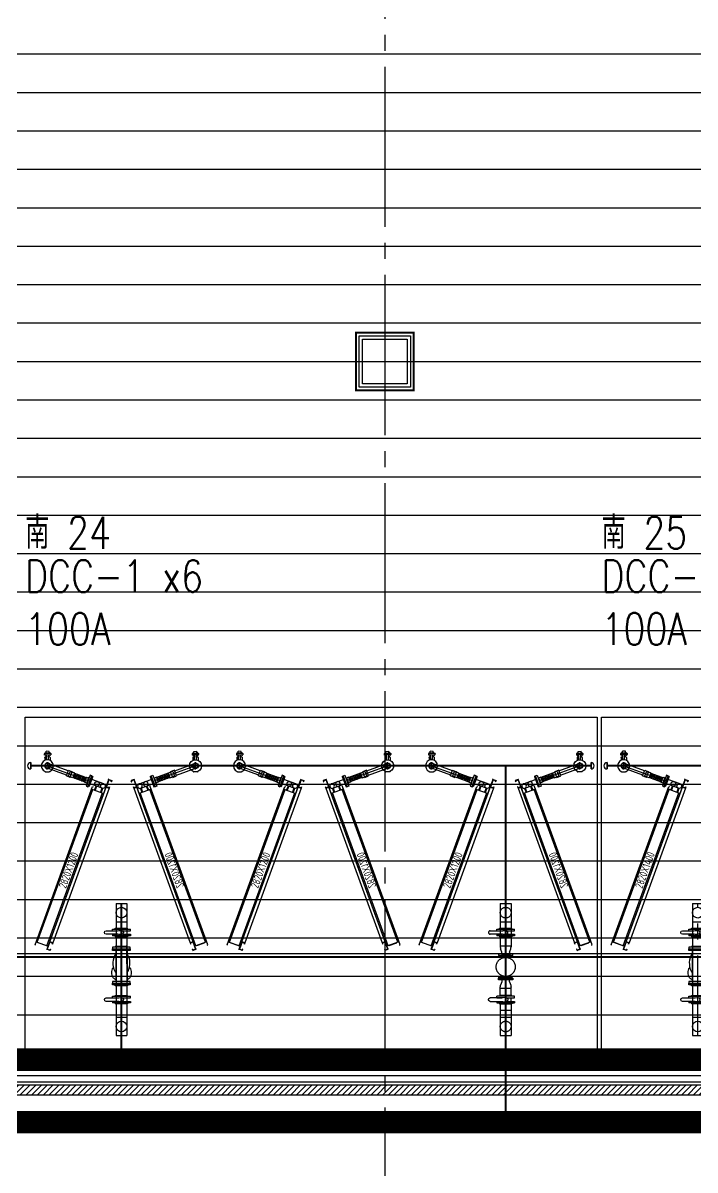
# Model space of a CAD drawing. Extents: x -18489 to 195597, y -1599 to 112111.
# Drawn here: x 21275 to 22324, y 1737 to 3528 of the extents above; entities that cross this region are included whole.
import ezdxf
from ezdxf.enums import TextEntityAlignment as Align

# ---------------------------------------------------------------- set-up
doc = ezdxf.new("R2010")
doc.units = 0
doc.header["$LTSCALE"] = 100
doc.linetypes.add('188K-SM-07-F10-MECH-CR PIPE-Y2257103$0$XFM1Q20-200k$0$CENTER', pattern=[2, 1.25, -0.25, 0.25, -0.25])
doc.linetypes.add('X-S-FAB-L10$0$COL-CEN-LIN', pattern=[3.25, 2.5, -0.25, 0.25, -0.25])
for name, color, linetype in [('188K-SM-03-F10-ARCH-PA-Y2257103$0$K-AREA', 53, 'Continuous'), ('188K-SM-03-F10-ARCH-PA-Y2257103$0$K-AREA-細區', 53, 'Continuous'), ('188K-SM-03-F10-ARCH-PA-Y2257103$0$K-P1S-4.2-單抗', 53, 'Continuous'), ('188K-SM-03-F10-ARCH-PA-Y2257103$0$K-岩棉 2hr 7.5-非抗', 53, 'Continuous'), ('188K-SM-07-F10-MECH-CR PIPE-Y2257103$0$00_AC_CHS_12℃', 4, 'Continuous'), ('188K-SM-07-F10-MECH-CR PIPE-Y2257103$0$00_AC_CHS_20℃', 3, 'Continuous'), ('188K-SM-07-F10-MECH-CR PIPE-Y2257103$0$00_DCC', 7, 'Continuous'), ('188K-SM-07-F10-MECH-CR PIPE-Y2257103$0$00_閥站分組', 1, 'Continuous'), ('188K-SM-07-F10-MECH-CR PIPE-Y2257103$0$XFM1Q20-200k$0$U-PCW-V', 2, 'Continuous'), ('X-S-FAB-L10$0$0-DIM-TXT', 8, 'Continuous'), ('X-S-FAB-L10$0$BLOCK', 8, 'Continuous'), ('X-S-FAB-L10$0$CCL', 8, 'X-S-FAB-L10$0$COL-CEN-LIN'), ('X-S-FAB-L10$0$COL-S', 8, 'Continuous'), ('X-S-FAB-L10$0$PEN4', 8, 'Continuous'), ('X-S-FAB-L10$0$WALL_188K_IN', 8, 'Continuous')]:
    doc.layers.add(name, color=color, linetype=linetype)
doc.styles.add('188K-SM-07-F10-MECH-CR PIPE-Y2257103$0$XFM1Q20-200k$0$12P7-XCM2P10$0$AA-TXT', font='simplex.shx', dxfattribs={"bigfont": 'china.shx'})
doc.styles.add('188K-SM-07-F10-MECH-CR PIPE-Y2257103$0$XFM1Q20-200k$0$aa-txt', font='isocp.shx', dxfattribs={"bigfont": 'chineset.shx'})
doc.styles.add('X-S-FAB-L10$0$CHINA', font='simplex.shx', dxfattribs={"width": 0.75, "bigfont": 'chineset.shx'})
doc.styles.add('X-S-FAB-L10$0$Standard', font='', dxfattribs={"width": 0.8})
doc.styles.add('X-S-FAB-L10$0$TG_NOTE_TEXT', font='simplex.shx', dxfattribs={"width": 0.75, "bigfont": 'chineset.shx'})
doc.styles.get('X-S-FAB-L10$0$Standard').set_extended_font_data('Microsoft JhengHei')

# ---------------------------------------------------------------- blocks, each defined once
blk = doc.blocks.new('X-S-FAB-L10$0$FAB2-L05')
at = {"layer": 'X-S-FAB-L10$0$CCL'}
for p, q in [((-4320, 11005), (-4320, 0)), ((-26880, 3720), (1210, 3720))]:
    blk.add_line(p, q, dxfattribs=at)
at = {"layer": 'X-S-FAB-L10$0$COL-S'}
blk.add_lwpolyline([(-4355, 3755), (-4285, 3755), (-4285, 3685), (-4355, 3685)], close=True, dxfattribs=at)
blk = doc.blocks.new('X-S-FAB-L10')
at = {"layer": 'X-S-FAB-L10$0$PEN4'}
h = blk.add_hatch(dxfattribs=at)
h.set_pattern_fill('LINE', color=256, scale=480)
h.set_pattern_definition([(0, (0, 0), (0, 60), [])])
h.paths.add_polyline_path([(16745, -35), (15995, -35), (15995, 35), (15925, 35), (15925, -35), (15155, -35), (15155, 35), (15085, 35), (15085, -35), (15155, -35), (15155, -250), (13920, -250), (19914.055, 6000), (21180, 7320), (21180, 5520), (23465, 5520), (23485, 3587.5), (24315, 3587.5), (24315, 1870), (17075, 1870), (17075, 2060), (16745, 2060), (16745, -21.034)])
at = {"layer": 'X-S-FAB-L10$0$WALL_188K_IN'}
h = blk.add_hatch(dxfattribs=at)
h.set_pattern_fill('LINE', color=256, scale=2, angle=45)
h.set_pattern_definition([(45, (24216.6165, 1855), (-4.490128, 4.490128), [])])
h.paths.add_polyline_path([(17075, 1855), (24315, 1855), (24315, 1870), (17075, 1870)])
at = {"layer": 'DefPoints'}
blk.add_lwpolyline([(16745, -35), (15995, -35), (15995, 35), (15925, 35), (15925, -35), (15155, -35), (15155, 35), (15085, 35), (15085, -35), (15155, -35), (15155, -250), (13920, -250), (19914.055, 6000), (21180, 7320), (21180, 5520), (23465, 5520), (23485, 3587.5), (24315, 3587.5), (24315, 1870), (17075, 1870), (17075, 2060), (16745, 2060), (16745, -21.034)], close=True, dxfattribs=at)
at = {"layer": 'X-S-FAB-L10$0$COL-S'}
for p, q in [((21805, 3035), (21875, 3035)), ((21805, 2965), (21805, 3035)), ((21875, 3035), (21875, 2965)), ((21875, 2965), (21805, 2965))]:
    blk.add_line(p, q, dxfattribs=at)
at = {"layer": 'X-S-FAB-L10$0$WALL_188K_IN'}
blk.add_lwpolyline([(17075, 1855), (24315, 1855), (24315, 1870), (17075, 1870)], close=True, dxfattribs=at)
at = {"layer": 'X-S-FAB-L10$0$BLOCK'}
blk.add_blockref('X-S-FAB-L10$0$FAB2-L05', (26160, -720), dxfattribs=at)
at = {"style": 'X-S-FAB-L10$0$TG_NOTE_TEXT', "width": 0.5, "flags": 1}
for p in [(7463.301, 9020), (18268.251, 8649), (11197.77, 4800.167), (16485.801, 4800.167), (25420.27, 2635), (13360, 320.001, 0), (7463.301, -33.333)]:
    blk.add_attdef('WH', text='', height=20, dxfattribs=at).set_placement(p, align=Align.BOTTOM_LEFT)
at = {"width": 0.5}
for style, p in [('X-S-FAB-L10$0$TG_NOTE_TEXT', (7585, 9020)), ('X-S-FAB-L10$0$TG_NOTE_TEXT', (18389.95, 8649)), ('X-S-FAB-L10$0$TG_NOTE_TEXT', (11117.5, 4813.5)), ('X-S-FAB-L10$0$TG_NOTE_TEXT', (16607.5, 4813.5)), ('X-S-FAB-L10$0$TG_NOTE_TEXT', (25350, 2635)), ('X-S-FAB-L10$0$Standard', (13129.375, 325.001, 0)), ('X-S-FAB-L10$0$TG_NOTE_TEXT', (7585, -20))]:
    blk.add_attdef('DESC', text='', height=10, dxfattribs=dict(at, style=style)).set_placement(p, align=Align.BOTTOM_LEFT)
for tag, style, p in [('TYPE', 'X-S-FAB-L10$0$TG_NOTE_TEXT', (7619.286, 9020)), ('NO', 'X-S-FAB-L10$0$TG_NOTE_TEXT', (7650.095, 9020)), ('TYPE', 'X-S-FAB-L10$0$TG_NOTE_TEXT', (18424.236, 8649)), ('NO', 'X-S-FAB-L10$0$TG_NOTE_TEXT', (18455.045, 8649)), ('NO', 'X-S-FAB-L10$0$TG_NOTE_TEXT', (11088.595, 4813.5)), ('TYPE', 'X-S-FAB-L10$0$TG_NOTE_TEXT', (11151.786, 4813.5)), ('TYPE', 'X-S-FAB-L10$0$TG_NOTE_TEXT', (16641.786, 4813.5)), ('NO', 'X-S-FAB-L10$0$TG_NOTE_TEXT', (16672.595, 4813.5)), ('NO', 'X-S-FAB-L10$0$TG_NOTE_TEXT', (25313, 2635)), ('TYPE', 'X-S-FAB-L10$0$TG_NOTE_TEXT', (25350, 2635)), ('NO', 'X-S-FAB-L10$0$Standard', (13100, 320.001, 0)), ('TYPE', 'X-S-FAB-L10$0$Standard', (13129.375, 320.001, 0)), ('TYPE', 'X-S-FAB-L10$0$TG_NOTE_TEXT', (7619.286, -20)), ('NO', 'X-S-FAB-L10$0$TG_NOTE_TEXT', (7650.095, -20))]:
    blk.add_attdef(tag, text='', height=10, dxfattribs=dict(at, style=style)).set_placement(p, align=Align.BOTTOM_RIGHT)
at = {"style": 'X-S-FAB-L10$0$TG_NOTE_TEXT', "width": 0.5, "flags": 1}
for rotation, p in [(180, (43, 7480)), (180, (943, 7480)), (90, (24310, 3717.77)), (270, (17080, 1711.699))]:
    blk.add_attdef('WH', text='', height=20, rotation=rotation, dxfattribs=at).set_placement(p, align=Align.BOTTOM_LEFT)
at = {"width": 0.5}
for rotation, style, p in [(180, 'X-S-FAB-L10$0$Standard', (317.625, 7480)), (180, 'X-S-FAB-L10$0$Standard', (1217.625, 7480)), (90, 'X-S-FAB-L10$0$TG_NOTE_TEXT', (24310, 3647.5)), (270, 'X-S-FAB-L10$0$TG_NOTE_TEXT', (17080, 1605))]:
    blk.add_attdef('DESC', text='', height=10, rotation=rotation, dxfattribs=dict(at, style=style)).set_placement(p, align=Align.BOTTOM_LEFT)
for tag, rotation, style, p in [('TYPE', 180, 'X-S-FAB-L10$0$Standard', (317.625, 7480)), ('NO', 180, 'X-S-FAB-L10$0$Standard', (347, 7480)), ('TYPE', 180, 'X-S-FAB-L10$0$Standard', (1217.625, 7480)), ('NO', 180, 'X-S-FAB-L10$0$Standard', (1247, 7480)), ('TYPE', 90, 'X-S-FAB-L10$0$TG_NOTE_TEXT', (24310, 3647.5)), ('NO', 90, 'X-S-FAB-L10$0$TG_NOTE_TEXT', (24310, 3610.5)), ('TYPE', 270, 'X-S-FAB-L10$0$TG_NOTE_TEXT', (17080, 1605)), ('NO', 270, 'X-S-FAB-L10$0$TG_NOTE_TEXT', (17080, 1573))]:
    blk.add_attdef(tag, text='', height=10, rotation=rotation, dxfattribs=dict(at, style=style)).set_placement(p, align=Align.BOTTOM_RIGHT)
at = {"layer": 'X-S-FAB-L10$0$0-DIM-TXT', "style": 'X-S-FAB-L10$0$CHINA', "width": 0.75}
for p in [(667.414, 7855.1, -2689.4), (22627.353, 6728.814), (25644.722, 6728.814), (24778.787, 5569.051), (1118.252, 4980), (417.801, 4594.623), (23874.84, 4355), (22927.43, 4330.122), (23749.869, 3901.367), (417.801, 3765.236), (1118.252, 3730), (417.801, 3115.79), (536.882, 2227.832), (16908.994, 1782.652), (888.445, 880.466), (16977.43, 750), (18878.841, 750), (25641.221, 553.233), (21364.03, 526.894)]:
    blk.add_attdef('HIG', text='', height=80, dxfattribs=at).set_placement(p, align=Align.MIDDLE_LEFT)
blk = doc.blocks.new('188K-SM-07-F10-MECH-CR PIPE-Y2257103$0$XFM1P20-200k$0$005')
at = {"layer": '188K-SM-07-F10-MECH-CR PIPE-Y2257103$0$00_DCC'}
h = blk.add_hatch(dxfattribs=at)
h.set_pattern_fill('AR-HBONE', color=60, scale=0.430893, angle=360, style=0)
h.set_pattern_definition([(135, (-2258.2576, -4619.8331), (-8e-16, 2.4374981), [5.1707143, -1.7235714]), (45, (-2259.4764, -4618.6144), (-8e-16, 2.4374981), [5.1707143, -1.7235714])])
h.paths.add_polyline_path([(21.88125, -3.01625), (21.88125, 3.01625), (5.88125, 3.01625), (5.88125, -3.01625)])
edge = h.paths.add_edge_path(flags=17)
edge.add_line((21.88125, 3.01625), (21.88125, -3.01625))
at = {"layer": '188K-SM-07-F10-MECH-CR PIPE-Y2257103$0$00_DCC', "color": 60}
for p, q in [((5.88125, 3.31625), (3, 3.31625)), ((5.88125, 3.31625), (5.88125, -3.31625)), ((21.88125, 3.01625), (5.88125, 3.01625)), ((5.88125, 3.01625), (5.88125, -3.01625)), ((21.88125, 3.31625), (24.7625, 3.31625)), ((21.88125, 3.31625), (21.88125, -3.31625)), ((21.88125, 3.01625), (21.88125, -3.01625)), ((21.88125, -3.01625), (21.88125, 3.01625)), ((28.2625, 3.31625), (24.7625, 3.31625)), ((28.2625, 3.31625), (28.2625, -3.31625)), ((5.88125, -3.31625), (3, -3.31625)), ((21.88125, -3.01625), (5.88125, -3.01625)), ((21.88125, -3.31625), (28.2625, -3.31625)), ((28.2625, -3.31625), (25.38125, -3.31625))]:
    blk.add_line(p, q, dxfattribs=at)
for points in [[(0, -7.6), (0, 7.6), (2.38125, 7.6), (2.38125, -7.6), (0, -7.6)], [(2.38125, 3.8975), (3, 3.8975), (3, -3.8975), (2.38125, -3.8975)]]:
    blk.add_lwpolyline(points, dxfattribs=at)
blk = doc.blocks.new('188K-SM-07-F10-MECH-CR PIPE-Y2257103$0$DCC_配管')
at = {"layer": '188K-SM-07-F10-MECH-CR PIPE-Y2257103$0$00_DCC', "color": 60}
for p, q in [((-77.8, 15.6, 0), (-75.1, 19, 0)), ((-71.2, 26.7, 0), (-62.1, 19.5, 0)), ((-63, 27.7, 0), (-70.3, 18.5, 0)), ((-36.4, 8.8), (-67.7, 19.6, 0)), ((-66.7, 23.1, 0), (-3.2, 1.1)), ((-34, 15.7), (-65.5, 26.6, 0)), ((-64.6, 32.3, 0), (-64.6, 32.3, 0)), ((-63.2, 32.5, 0), (-58.3, 28.6, 0)), ((-58.2, 27.2, 0), (-58.2, 27.2, 0)), ((-80.7, 9.1, 0), (-82.5, 6.8, 0)), ((-78.8, 3.9, 0), (-82.5, 6.8, 0)), ((-82.4, 11.2, 0), (-81.4, 12.6, 0)), ((-74.5, 5, 0), (-82.4, 11.2, 0)), ((-82.4, 10.5, 0), (-82.1, 10.8, 0)), ((-81.7, 9.8, 0), (-82.3, 10.3, 0)), ((-82.2, 8.1, 0), (-81.9, 8.5, 0)), ((-81.8, 7.8, 0), (-82.2, 8.1, 0)), ((-82.1, 10.3, 0), (-81.9, 10.7, 0)), ((-81.5, 8.2, 0), (-81.9, 8.5, 0)), ((-81.7, 10, 0), (-81.4, 10.3, 0)), ((-81.5, 9.8, 0), (-81.2, 10.1, 0)), ((-81.4, 12.6, 0), (-73.5, 6.3, 0)), ((-80.7, 12.7, 0), (-80.9, 12.4, 0)), ((-80.4, 12.5, 0), (-80.7, 12.2, 0)), ((-77, 6.2, 0), (-80.7, 9.1, 0)), ((-79.8, 12.1, 0), (-80.5, 12.7, 0)), ((-80, 12.1, 0), (-80.2, 11.8, 0)), ((-79.8, 12, 0), (-80, 11.7, 0)), ((-79.4, 8.8, 0), (-79.7, 8.3, 0)), ((-77, 13.5, 0), (-79.1, 10.8, 0)), ((-77, 6.2, 0), (-78.8, 3.9, 0)), ((-78.1, 4.8, 0), (-77.6, 4.5, 0)), ((-73.6, 16.7, 0), (-78, 11.1, 0)), ((-77.6, 7.4, 0), (-78, 7, 0)), ((-77.8, 5.2, 0), (-77.3, 4.9, 0)), ((-77.7, 14.1, 0), (-77.2, 13.8, 0)), ((-77.6, 4.5, 0), (-77.3, 4.9, 0)), ((-76.1, 5.6, 0), (-75.9, 5.9, 0)), ((-76.1, 5.4, 0), (-75.4, 4.9, 0)), ((-75.9, 5.4, 0), (-75.7, 5.7, 0)), ((-73.6, 10.8, 0), (-75.7, 8.2, 0)), ((-71.3, 14.9, 0), (-75.6, 9.3, 0)), ((-75.5, 5.1, 0), (-75.2, 5.4, 0)), ((-75.3, 4.9, 0), (-75, 5.2, 0)), ((-74.4, 7.8, 0), (-74.7, 7.4, 0)), ((-74.2, 7.6, 0), (-74.5, 7.3, 0)), ((-74.5, 5, 0), (-73.5, 6.3, 0)), ((-74.2, 7.8, 0), (-73.6, 7.2, 0)), ((-73.8, 7.2, 0), (-74, 6.9, 0)), ((-73.5, 7.1, 0), (-73.8, 6.7, 0)), ((-72.8, 10.3, 0), (-73.3, 10.7, 0)), ((-71.4, 10.5, 0), (-68.7, 13.9, 0)), ((1.2, 3.4), (-1.2, -3.4))]:
    blk.add_line(p, q, dxfattribs=at)
at = {"layer": '188K-SM-07-F10-MECH-CR PIPE-Y2257103$0$00_DCC', "color": 60, "elevation": 0}
for points in [[(-27.6, 14.6), (-33.6, 16.7), (-36.7, 7.8), (-30.7, 5.7)], [(-28.3, 14.8), (-27.6, 14.6), (-30.7, 5.7), (-31.4, 5.9)]]:
    blk.add_lwpolyline(points, dxfattribs=at)
at = {"layer": '188K-SM-07-F10-MECH-CR PIPE-Y2257103$0$00_DCC', "color": 60}
for centre, radius in [((-66.6, 23.1, 0), 9.44), ((-66.6, 23.1, 0), 4.44), ((-66.7, 23.1, 0), 3.65)]:
    blk.add_circle(centre, radius, dxfattribs=at)
for centre, radius, start, end in [((-65.3, 24.9, 0), 2.22, 232.789, 50.6303), ((-63.8, 31.7, 0), 1, 51.7097, 141.7097), ((-58.9, 27.9, 0), 1, 321.7097, 51.7097), ((-82.2, 10.4, 0), 0.143, 154.39, 309.0293), ((-82.2, 10.9, 0), 0.143, 334.39, 51.7097), ((-82, 10.7, 0), 0.143, 334.39, 129.0293), ((-81.7, 10.4, 0), 0.406, 188.1068, 275.3125), ((-81.8, 10.3, 0), 0.406, 8.1068, 95.3125), ((-81.6, 9.9, 0), 0.143, 154.39, 309.0293), ((-81.4, 10.2, 0), 0.143, 334.39, 129.0293), ((-81.1, 10, 0), 0.143, 51.7097, 129.0293), ((-81, 12.5, 0), 0.143, 231.7097, 309.0293), ((-80.8, 12.3, 0), 0.143, 154.39, 309.0293), ((-80.6, 12.6, 0), 0.143, 334.39, 129.0293), ((-80.3, 12.2, 0), 0.406, 188.1068, 275.3125), ((-80.4, 12.1, 0), 0.406, 8.1068, 95.3125), ((-80.1, 11.8, 0), 0.143, 154.39, 309.0293), ((-79.9, 12, 0), 0.143, 334.39, 129.0293), ((-79.9, 11.6, 0), 0.143, 154.39, 231.7097), ((-78.8, 11.8, 0), 1, 231.7097, 321.7097), ((-77.1, 14.9, 0), 1, 141.7097, 231.7097), ((-77.8, 13, 0), 1, 321.7097, 51.7097), ((-76, 5.5, 0), 0.143, 154.39, 309.0293), ((-76, 6, 0), 0.143, 334.39, 51.7097), ((-75.8, 5.8, 0), 0.143, 334.39, 129.0293), ((-75.5, 5.5, 0), 0.406, 188.1068, 275.3125), ((-74.8, 8.7, 0), 1, 141.7097, 231.7097), ((-75.6, 5.3, 0), 0.406, 8.1068, 95.3125), ((-75.3, 5, 0), 0.143, 154.39, 309.0293), ((-75.1, 5.3, 0), 0.143, 334.39, 129.0293), ((-74.9, 5.1, 0), 0.143, 51.7097, 129.0293), ((-74.8, 7.5, 0), 0.143, 231.7097, 309.0293), ((-73.9, 9.9, 0), 1, 51.7097, 141.7097), ((-74.6, 7.4, 0), 0.143, 154.39, 309.0293), ((-74.1, 7.3, 0), 0.406, 188.1068, 275.3125), ((-74.3, 7.6, 0), 0.143, 334.39, 129.0293), ((-74.2, 7.2, 0), 0.406, 8.1068, 95.3125), ((-73.9, 6.9, 0), 0.143, 154.39, 309.0293), ((-73.7, 7.1, 0), 0.143, 334.39, 129.0293), ((-73.7, 6.7, 0), 0.143, 154.39, 231.7097), ((-72.2, 11.1, 0), 1, 231.7097, 321.7097)]:
    blk.add_arc(centre, radius, start, end, dxfattribs=at)
at = {"layer": '188K-SM-07-F10-MECH-CR PIPE-Y2257103$0$00_DCC', "color": 60, "xscale": 1.210111893907765, "yscale": 1.210111893907765, "zscale": 1.210111893907765, "rotation": 160.8548292855056}
blk.add_blockref('188K-SM-07-F10-MECH-CR PIPE-Y2257103$0$XFM1P20-200k$0$005', (0, 0), dxfattribs=at)
blk = doc.blocks.new('188K-SM-07-F10-MECH-CR PIPE-Y2257103$0$DCC-1_2.82x1.2')
at = {"layer": '188K-SM-07-F10-MECH-CR PIPE-Y2257103$0$00_DCC', "color": 24}
for p, q in [((0, 25), (263, 25.1)), ((0, 24), (0, 25)), ((5, 25), (5, 5)), ((5, 25), (5, 5)), ((5, 23), (259, 23.1)), ((5, 8.6), (5, 21.4)), ((259, 25.1), (259, 5.1)), ((265.6, 20.6), (259, 20.6)), ((265.6, 19.4), (259, 19.4)), ((278, 32.1), (260.5, 32.1)), ((260.5, 30.3), (260.5, 32.1)), ((278, 30.3), (260.5, 30.3)), ((263, 25.1), (263, 24.1)), ((265.6, 10.2), (265.6, 30.3)), ((272.9, 10.2), (272.9, 30.3)), ((278, 30.3), (278, 32.1)), ((0, 6), (0, 5)), ((0, 5), (282, 5.1)), ((5, 7), (259, 7.1)), ((265.6, 10.8), (259, 10.8)), ((265.6, 9.6), (259, 9.6)), ((282, 5.1), (282, 6.1))]:
    blk.add_line(p, q, dxfattribs=at)
at = {"layer": '188K-SM-07-F10-MECH-CR PIPE-Y2257103$0$00_DCC'}
for p, q in [((0, 0), (0, 5)), ((0, 5), (12.5, 5)), ((2, 0), (0, 0)), ((12.2, 4.7), (0.3, 4.7)), ((0.3, 4.7), (0.3, 0.3)), ((0.3, 0.3), (2, 0.3)), ((2, 0.3), (2, 0)), ((10.5, 0), (10.5, 0.3)), ((10.5, 0.3), (12.2, 0.3)), ((12.5, 0), (10.5, 0)), ((12.2, 0.3), (12.2, 4.7)), ((12.5, 5), (12.5, 0)), ((12.5, 0), (12.5, 5)), ((269.5, 5.1), (269.5, 0.1)), ((269.5, 0.1), (269.5, 5.1)), ((269.5, 5.1), (282, 5.1)), ((271.5, 0.1), (269.5, 0.1)), ((281.7, 4.8), (269.8, 4.8)), ((269.8, 4.8), (269.8, 0.4)), ((269.8, 0.4), (271.5, 0.4)), ((271.5, 0.4), (271.5, 0.1)), ((280, 0.1), (280, 0.4)), ((280, 0.4), (281.7, 0.4)), ((282, 0.1), (280, 0.1)), ((281.7, 0.4), (281.7, 4.8)), ((282, 5.1), (282, 0.1))]:
    blk.add_line(p, q, dxfattribs=at)
at = {"layer": '188K-SM-07-F10-MECH-CR PIPE-Y2257103$0$00_DCC', "color": 3}
for p, q in [((12.5, 5), (269.5, 5.1)), ((269.5, 0.1), (12.5, 0))]:
    blk.add_line(p, q, dxfattribs=at)
at = {"layer": '188K-SM-07-F10-MECH-CR PIPE-Y2257103$0$00_DCC'}
blk.add_lwpolyline([(2, -0.2), (2, 0)], dxfattribs=at)
at = {"layer": '188K-SM-07-F10-MECH-CR PIPE-Y2257103$0$00_DCC', "color": 24}
for centre in [(269.3, 20), (269.3, 10.2)]:
    blk.add_circle(centre, 3.65, dxfattribs=at)
at = {"layer": '188K-SM-07-F10-MECH-CR PIPE-Y2257103$0$00_DCC', "xscale": -1, "rotation": 70.85482928510034}
blk.add_blockref('188K-SM-07-F10-MECH-CR PIPE-Y2257103$0$DCC_配管', (269.3, 32.1), dxfattribs=at)
at = {"layer": '188K-SM-07-F10-MECH-CR PIPE-Y2257103$0$00_DCC', "color": 24, "style": '188K-SM-07-F10-MECH-CR PIPE-Y2257103$0$XFM1Q20-200k$0$aa-txt', "width": 0.8}
blk.add_text('2820X1200', height=12.5, rotation=360, dxfattribs=at).set_placement((127.6, 15.8), align=Align.MIDDLE)
blk = doc.blocks.new('188K-SM-07-F10-MECH-CR PIPE-Y2257103$0$XFM1Q20-200k$0$BV-150V-T1')
at = {"color": 0, "linetype": 'ByBlock'}
for p, q in [((-5.2, 9.6), (-6.7, 9.6)), ((-6.7, -9.6), (-6.7, 9.6)), ((-2.7, 14), (-5.2, 14)), ((-5.2, -14), (-5.2, 14)), ((2.7, 14), (5.2, 14)), ((5.2, 14), (5.2, -14)), ((5.2, 9.6), (6.7, 9.6)), ((6.7, 9.6), (6.7, -9.6)), ((-5.2, -9.6), (-6.7, -9.6)), ((-2.7, -14), (-5.2, -14)), ((2.7, -8.4), (-2.7, -8.4)), ((2.7, -14), (5.2, -14)), ((5.2, -9.6), (6.7, -9.6))]:
    blk.add_line(p, q, dxfattribs=at)
blk.add_lwpolyline([(-2.7, 7.5), (-2.7, 24, -1), (2.7, 24), (2.7, 7.7, 0.028765), (2.9, 4.2), (3.3, 0.3, -1.044614), (-3.3, 0), (-2.9, 4.1, 0.028765)], format="xyb", close=True, dxfattribs=at)
for points in [[(-2.7, 14), (-2.7, 6.1)], [(2.7, 14), (2.7, 6.3)], [(-2.7, -2), (-2.7, -14)], [(2.7, -2), (2.7, -14)]]:
    blk.add_lwpolyline(points, dxfattribs=at)
blk = doc.blocks.new('188K-SM-07-F10-MECH-CR PIPE-Y2257103$0$XFM1Q20-200k$0$YS-06-B')
at = {"layer": '188K-SM-07-F10-MECH-CR PIPE-Y2257103$0$XFM1Q20-200k$0$U-PCW-V', "color": 0}
for p, q in [((55, 8.9), (6.9, 8.9)), ((55, -8.9), (6.9, -8.9))]:
    blk.add_line(p, q, dxfattribs=at)
for points in [[(1.4, -9.6), (0, -9.6), (0, 9.6), (1.4, 9.6)], [(4, -13.8), (1.4, -13.8), (1.4, 13.8), (4, 13.8), (4, -13.8)], [(4, -13.8), (6.5, -13.8), (6.5, 13.8), (4, 13.8), (4, -13.8)], [(57.5, -13.8), (55, -13.8), (55, 13.8), (57.5, 13.8), (57.5, -13.8)], [(57.5, -13.8), (60, -13.8), (60, 13.8), (57.5, 13.8), (57.5, -13.8)], [(60, -9.6), (61.5, -9.6), (61.5, 9.6), (60, 9.6)]]:
    blk.add_lwpolyline(points, dxfattribs=at)
for points in [[(18.6, 15.5, 0.133256), (14.6, 14.4, 0.106756), (10.9, 10.9, 0.036777), (9.6, 8.9, 0.036777)], [(28.8, 12.5, 0.064337), (26.3, 14.4, 0.133256), (22.3, 15.5)], [(9.6, -8.9, 0.036777), (10.9, -10.9, 0.106756), (14.6, -14.4, 0.133256), (18.6, -15.5)], [(22.3, -15.5, 0.133256), (26.3, -14.4, 0.064337), (28.8, -12.5, 0.064337)]]:
    blk.add_lwpolyline(points, format="xyb", dxfattribs=at)
for centre, radius, start, end in [((20.5, 4.3), 11.3, 80.5245, 99.4755), ((29, 0), 12.1, 121.7693, 132.5173), ((35.2, -14.3), 27.6, 57.3698, 116.9234), ((20.5, -4.3), 11.3, 260.5245, 279.4755), ((29, 0), 12.1, 227.4827, 238.2307), ((35.2, 14.3), 27.6, 243.0766, 302.6302)]:
    blk.add_arc(centre, radius, start, end, dxfattribs=at)
blk = doc.blocks.new('188K-SM-07-F10-MECH-CR PIPE-Y2257103$0$DCC-閥站(入)')
at = {"layer": '188K-SM-07-F10-MECH-CR PIPE-Y2257103$0$00_DCC', "color": 4}
for p, q in [((-8.4, 206.3, 0), (-8.4, 0, 0)), ((-8.4, 206.3), (8.4, 206.3)), ((8.4, 206.3, 0), (8.4, 0, 0)), ((-8.4, 177.7), (8.4, 177.7)), ((8.4, 112, 0), (8.4, 140.6, 0)), ((-8.4, 28.6), (8.4, 28.6)), ((-8.4, 0), (8.4, 0))]:
    blk.add_line(p, q, dxfattribs=at)
at = {"layer": '188K-SM-07-F10-MECH-CR PIPE-Y2257103$0$00_DCC', "color": 4, "linetype": '188K-SM-07-F10-MECH-CR PIPE-Y2257103$0$XFM1Q20-200k$0$CENTER'}
blk.add_line((0, 0, 0), (0, 206.3, 0), dxfattribs=at)
at = {"layer": '188K-SM-07-F10-MECH-CR PIPE-Y2257103$0$00_DCC', "color": 4}
for centre in [(0, 192), (0, 14.3)]:
    blk.add_circle(centre, 8.41, dxfattribs=at)
at = {"layer": '188K-SM-07-F10-MECH-CR PIPE-Y2257103$0$00_DCC', "color": 4, "rotation": 90}
for name, p in [('188K-SM-07-F10-MECH-CR PIPE-Y2257103$0$XFM1Q20-200k$0$BV-150V-T1', (0, 161)), ('188K-SM-07-F10-MECH-CR PIPE-Y2257103$0$XFM1Q20-200k$0$YS-06-B', (0, 77.9)), ('188K-SM-07-F10-MECH-CR PIPE-Y2257103$0$XFM1Q20-200k$0$BV-150V-T1', (0, 56.2))]:
    blk.add_blockref(name, p, dxfattribs=at)
blk = doc.blocks.new('188K-SM-07-F10-MECH-CR PIPE-Y2257103$0$XFM1Q20-200k$0$R6-4')
at = {"layer": '188K-SM-07-F10-MECH-CR PIPE-Y2257103$0$00_DCC', "color": 60}
for p, q in [((-5.7, 0), (5.7, 0)), ((-5.7, 0), (-5.7, -1)), ((-8.4, -14), (-8.4, -12.4)), ((8.4, -14), (-8.4, -14)), ((-6.2, -4.1), (-7.9, -9.3)), ((5.7, 0), (5.7, -1)), ((6.2, -4.1), (7.9, -9.3)), ((8.4, -14), (8.4, -12.4))]:
    blk.add_line(p, q, dxfattribs=at)
for centre, start, end in [((1.6, -12.4), 161.7321, 180), ((-15.7, -1), 341.7321, 0), ((15.7, -1), 180, 198.2679), ((-1.6, -12.4), 0, 18.2679)]:
    blk.add_arc(centre, 10, start, end, dxfattribs=at)
blk = doc.blocks.new('188K-SM-07-F10-MECH-CR PIPE-Y2257103$0$DCC-閥站(出)')
at = {"layer": '188K-SM-07-F10-MECH-CR PIPE-Y2257103$0$00_DCC', "color": 60, "linetype": '188K-SM-07-F10-MECH-CR PIPE-Y2257103$0$XFM1Q20-200k$0$CENTER'}
for p, q in [((-8.4, 206.3, 0), (-8.4, 140.2, 0)), ((-8.4, 206.3, 0), (8.4, 206.3, 0)), ((0, 0), (0, 206.3, 0)), ((8.4, 206.3, 0), (8.4, 140.2, 0)), ((-8.4, 177.7, 0), (8.4, 177.7, 0)), ((-10.8, 124.7, 0), (-0.3, 124.7, 0)), ((-10.8, 124.7, 0), (-10.8, 123.2, 0)), ((-10.8, 123.2, 0), (-0.3, 123.2, 0)), ((-10.7, 123.1, 0), (-10.8, 123.2, 0)), ((-0.3, 123.1, 0), (-10.7, 123.1, 0)), ((-7.8, 124.9, 0), (-0.3, 124.9, 0)), ((-7.8, 124.7, 0), (-7.8, 124.9, 0)), ((-7.3, 122.1, 0), (-7.3, 122.9, 0)), ((-6.7, 121.9, 0), (-0.3, 121.9, 0)), ((7.3, 124.9, 0), (-0.3, 124.9, 0)), ((10.2, 124.7, 0), (-0.3, 124.7, 0)), ((10.2, 123.2, 0), (-0.3, 123.2, 0)), ((-0.3, 123.1, 0), (10.1, 123.1, 0)), ((6.7, 121.9, 0), (-0.3, 121.9, 0)), ((6.7, 121.9, 0), (6.7, 122.9, 0)), ((7.3, 124.7, 0), (7.3, 124.9, 0)), ((10.1, 123.1, 0), (10.2, 123.2, 0)), ((10.2, 124.7, 0), (10.2, 123.2, 0)), ((-10.7, 91.5, 0), (-10.8, 91.4, 0)), ((-10.8, 91.4, 0), (-0.3, 91.4, 0)), ((-10.8, 89.9, 0), (-10.8, 91.4, 0)), ((-10.8, 89.9, 0), (-0.3, 89.9, 0)), ((-0.3, 91.5, 0), (-10.7, 91.5, 0)), ((-7.8, 89.9, 0), (-7.8, 89.7, 0)), ((-7.8, 89.7, 0), (-0.3, 89.7, 0)), ((-7.3, 93, 0), (-7.3, 91.7, 0)), ((6.7, 92.5, 0), (-7.3, 92.5, 0)), ((-0.3, 91.5, 0), (10.1, 91.5, 0)), ((10.2, 91.4, 0), (-0.3, 91.4, 0)), ((10.2, 89.9, 0), (-0.3, 89.9, 0)), ((7.3, 89.7, 0), (-0.3, 89.7, 0)), ((6.7, 92.5, 0), (6.7, 91.7, 0)), ((7.3, 89.9, 0), (7.3, 89.7, 0)), ((10.1, 91.5, 0), (10.2, 91.4, 0)), ((10.2, 89.9, 0), (10.2, 91.4, 0)), ((-8.4, 62.6, 0), (-8.4, 74, 0)), ((8.4, 62.6, 0), (8.4, 74, 0)), ((-8.4, 49.5, 0), (-8.4, 0, 0)), ((8.4, 39.5, 0), (-8.4, 39.5, 0)), ((8.4, 49.5, 0), (8.4, 0, 0)), ((-8.4, 28.6, 0), (8.4, 28.6, 0)), ((-8.4, 0, 0), (8.4, 0, 0))]:
    blk.add_line(p, q, dxfattribs=at)
at = {"layer": '188K-SM-07-F10-MECH-CR PIPE-Y2257103$0$00_DCC', "color": 60, "linetype": '188K-SM-07-F10-MECH-CR PIPE-Y2257103$0$XFM1Q20-200k$0$CENTER', "elevation": 0}
for points in [[(-11.4, 124.9), (11.4, 124.9), (11.4, 127.3), (-11.4, 127.3)], [(-11.4, 89.7), (11.4, 89.7), (11.4, 87.3), (-11.4, 87.3)]]:
    blk.add_lwpolyline(points, close=True, dxfattribs=at)
at = {"layer": '188K-SM-07-F10-MECH-CR PIPE-Y2257103$0$00_DCC', "color": 60, "linetype": '188K-SM-07-F10-MECH-CR PIPE-Y2257103$0$XFM1Q20-200k$0$CENTER'}
for centre, radius in [((0, 192, 0), 8.41), ((0, 107.3, 0), 14.9), ((0, 14.3, 0), 8.41)]:
    blk.add_circle(centre, radius, dxfattribs=at)
for centre, radius, start, end in [((-7.5, 122.9, 0), 0.2, 0, 90), ((-7.4, 120.6, 0), 1.5, 45, 85.3609), ((-7.5, 120.7, 0), 1.5, 345, 45), ((7.5, 120.7, 0), 1.5, 135, 195), ((7.4, 120.6, 0), 1.5, 94.6391, 135), ((6.9, 122.9, 0), 0.2, 90, 180), ((-7.5, 91.7, 0), 0.2, 270, 0), ((-8.4, 94, 0), 1.5, 317.6297, 21.3232), ((6.9, 91.7, 0), 0.2, 180, 270), ((8.4, 94, 0), 1.5, 158.6768, 222.3703)]:
    blk.add_arc(centre, radius, start, end, dxfattribs=at)
for name, p, rotation in [('188K-SM-07-F10-MECH-CR PIPE-Y2257103$0$XFM1Q20-200k$0$BV-150V-T1', (0, 161, 0), 90), ('188K-SM-07-F10-MECH-CR PIPE-Y2257103$0$XFM1Q20-200k$0$R6-4', (0, 126.3, 0), 180)]:
    blk.add_blockref(name, p, dxfattribs=dict(at, rotation=rotation))
at = {"layer": '188K-SM-07-F10-MECH-CR PIPE-Y2257103$0$00_DCC', "color": 60, "linetype": '188K-SM-07-F10-MECH-CR PIPE-Y2257103$0$XFM1Q20-200k$0$CENTER', "xscale": -1}
blk.add_blockref('188K-SM-07-F10-MECH-CR PIPE-Y2257103$0$XFM1Q20-200k$0$R6-4', (0, 88.3, 0), dxfattribs=at)
at = {"layer": '188K-SM-07-F10-MECH-CR PIPE-Y2257103$0$00_DCC', "color": 60, "linetype": '188K-SM-07-F10-MECH-CR PIPE-Y2257103$0$XFM1Q20-200k$0$CENTER', "xscale": -1, "rotation": 90}
blk.add_blockref('188K-SM-07-F10-MECH-CR PIPE-Y2257103$0$XFM1Q20-200k$0$BV-150V-T1', (0, 56.2, 0), dxfattribs=at)
blk = doc.blocks.new('188K-SM-07-F10-MECH-CR PIPE-Y2257103$0$DCC-2_2.82x1.4')
at = {"layer": '188K-SM-07-F10-MECH-CR PIPE-Y2257103$0$00_DCC', "color": 4}
for p, q in [((0, 25), (263, 25.1)), ((0, 24), (0, 25)), ((5, 25), (5, 5)), ((5, 25), (5, 5)), ((5, 23), (259, 23.1)), ((5, 8.6), (5, 21.4)), ((259, 25.1), (259, 5.1)), ((265.6, 20.6), (259, 20.6)), ((265.6, 19.4), (259, 19.4)), ((278, 32.1), (260.5, 32.1)), ((260.5, 30.3), (260.5, 32.1)), ((278, 30.3), (260.5, 30.3)), ((263, 25.1), (263, 24.1)), ((265.6, 10.2), (265.6, 30.3)), ((272.9, 10.2), (272.9, 30.3)), ((278, 30.3), (278, 32.1)), ((0, 6), (0, 5)), ((5, 7), (259, 7.1)), ((265.6, 10.8), (259, 10.8)), ((265.6, 9.6), (259, 9.6))]:
    blk.add_line(p, q, dxfattribs=at)
at = {"layer": '188K-SM-07-F10-MECH-CR PIPE-Y2257103$0$00_DCC', "color": 24}
for p, q in [((0, 5), (282, 5.1)), ((282, 5.1), (282, 6.1))]:
    blk.add_line(p, q, dxfattribs=at)
at = {"layer": '188K-SM-07-F10-MECH-CR PIPE-Y2257103$0$00_DCC'}
for p, q in [((0, 0), (0, 5)), ((0, 5), (12.5, 5)), ((2, 0), (0, 0)), ((12.2, 4.7), (0.3, 4.7)), ((0.3, 4.7), (0.3, 0.3)), ((0.3, 0.3), (2, 0.3)), ((2, 0.3), (2, 0)), ((10.5, 0), (10.5, 0.3)), ((10.5, 0.3), (12.2, 0.3)), ((12.5, 0), (10.5, 0)), ((12.2, 0.3), (12.2, 4.7)), ((12.5, 5), (12.5, 0)), ((12.5, 0), (12.5, 5)), ((269.5, 5.1), (269.5, 0.1)), ((269.5, 0.1), (269.5, 5.1)), ((269.5, 5.1), (282, 5.1)), ((271.5, 0.1), (269.5, 0.1)), ((281.7, 4.8), (269.8, 4.8)), ((269.8, 4.8), (269.8, 0.4)), ((269.8, 0.4), (271.5, 0.4)), ((271.5, 0.4), (271.5, 0.1)), ((280, 0.1), (280, 0.4)), ((280, 0.4), (281.7, 0.4)), ((282, 0.1), (280, 0.1)), ((281.7, 0.4), (281.7, 4.8)), ((282, 5.1), (282, 0.1))]:
    blk.add_line(p, q, dxfattribs=at)
at = {"layer": '188K-SM-07-F10-MECH-CR PIPE-Y2257103$0$00_DCC', "color": 3}
for p, q in [((12.5, 5), (269.5, 5.1)), ((269.5, 0.1), (12.5, 0))]:
    blk.add_line(p, q, dxfattribs=at)
at = {"layer": '188K-SM-07-F10-MECH-CR PIPE-Y2257103$0$00_DCC'}
blk.add_lwpolyline([(2, -0.2), (2, 0)], dxfattribs=at)
at = {"layer": '188K-SM-07-F10-MECH-CR PIPE-Y2257103$0$00_DCC', "color": 4}
for centre in [(269.3, 20), (269.3, 10.2)]:
    blk.add_circle(centre, 3.65, dxfattribs=at)
at = {"layer": '188K-SM-07-F10-MECH-CR PIPE-Y2257103$0$00_DCC', "xscale": -1, "rotation": 70.85482928510031}
blk.add_blockref('188K-SM-07-F10-MECH-CR PIPE-Y2257103$0$DCC_配管', (269.3, 32.1), dxfattribs=at)
at = {"layer": '188K-SM-07-F10-MECH-CR PIPE-Y2257103$0$00_DCC', "color": 4, "style": '188K-SM-07-F10-MECH-CR PIPE-Y2257103$0$XFM1Q20-200k$0$aa-txt', "width": 0.8}
blk.add_text('2820X1400', height=12.5, rotation=360, dxfattribs=at).set_placement((127.6, 15.8), align=Align.MIDDLE)
blk = doc.blocks.new('188K-SM-07-F10-MECH-CR PIPE-Y2257103')
at = {"layer": '188K-SM-07-F10-MECH-CR PIPE-Y2257103$0$00_AC_CHS_12℃', "ltscale": 1000, "const_width": 3, "elevation": 0}
blk.add_lwpolyline([(21428.934, 2153.625), (21428.934, 1906.376)], dxfattribs=at)
at = {"layer": '188K-SM-07-F10-MECH-CR PIPE-Y2257103$0$00_AC_CHS_12℃', "ltscale": 1000, "const_width": 35}
blk.add_lwpolyline([(1863.885, 112.877), (12844.042, 112.877), (12844.042, -152.494), (15041.321, -152.494), (15041.321, 85.834), (16672.641, 85.834), (16672.641, 1909.873), (24026.171, 1909.873)], dxfattribs=at)
at = {"layer": '188K-SM-07-F10-MECH-CR PIPE-Y2257103$0$00_AC_CHS_20℃', "ltscale": 1000}
for p, q in [((21287.338, 2373.696, 0), (21287.338, 2363.696, 0)), ((21287.338, 2363.696, 0), (21287.338, 2373.696, 0)), ((22161.886, 2373.696, 0), (22161.886, 2363.696, 0)), ((22161.886, 2363.696, 0), (22161.886, 2373.696, 0)), ((22187.002, 2373.696, 0), (22187.002, 2363.696, 0)), ((22187.002, 2363.696, 0), (22187.002, 2373.696, 0))]:
    blk.add_line(p, q, dxfattribs=at)
at = {"layer": '188K-SM-07-F10-MECH-CR PIPE-Y2257103$0$00_AC_CHS_20℃', "ltscale": 1000, "const_width": 3, "elevation": 0}
for points in [[(21287.338, 2368.696), (22161.886, 2368.696)], [(22028.71, 1804.906), (22028.71, 2368.696)], [(22187.002, 2368.696), (23061.55, 2368.696)]]:
    blk.add_lwpolyline(points, dxfattribs=at)
at = {"layer": '188K-SM-07-F10-MECH-CR PIPE-Y2257103$0$00_AC_CHS_20℃', "ltscale": 1000, "const_width": 35}
blk.add_lwpolyline([(1863.885, 63.55), (12780.714, 65.58), (12782.797, -201.709), (15093.572, -202.093), (15101.312, 29.205), (16720.194, 27.785), (16720.194, 1812.454), (24026.171, 1812.454)], dxfattribs=at)
at = {"layer": '188K-SM-07-F10-MECH-CR PIPE-Y2257103$0$00_AC_CHS_20℃', "ltscale": 1000}
for centre, start, end in [((21287.338, 2368.696, 0), 90, 270), ((21287.338, 2368.696, 0), 90, 270), ((22161.886, 2368.696, 0), 270, 90), ((22161.886, 2368.696, 0), 270, 90), ((22187.002, 2368.696, 0), 90, 270), ((22187.002, 2368.696, 0), 90, 270)]:
    blk.add_arc(centre, 5, start, end, dxfattribs=at)
at = {"layer": '188K-SM-07-F10-MECH-CR PIPE-Y2257103$0$00_閥站分組', "ltscale": 1000, "elevation": 0}
for points in [[(21278.538, 2444.611), (22171.494, 2444.611), (22171.494, 1919.843), (21278.538, 1919.843)], [(22178.202, 2444.611), (23071.158, 2444.611), (23071.158, 1919.843), (22178.202, 1919.843)]]:
    blk.add_lwpolyline(points, close=True, dxfattribs=at)
at = {"layer": '188K-SM-07-F10-MECH-CR PIPE-Y2257103$0$00_DCC', "xscale": -1, "rotation": 290.021059431338}
for p in [(21240.49, 2080.497), (21540.378, 2080.497), (21840.266, 2080.497), (22140.154, 2080.497)]:
    blk.add_blockref('188K-SM-07-F10-MECH-CR PIPE-Y2257103$0$DCC-1_2.82x1.2', p, dxfattribs=at)
at = {"layer": '188K-SM-07-F10-MECH-CR PIPE-Y2257103$0$00_DCC', "rotation": 69.978940568662}
for name, p in [('188K-SM-07-F10-MECH-CR PIPE-Y2257103$0$DCC-1_2.82x1.2', (21317.49, 2080.497)), ('188K-SM-07-F10-MECH-CR PIPE-Y2257103$0$DCC-1_2.82x1.2', (21617.378, 2080.497)), ('188K-SM-07-F10-MECH-CR PIPE-Y2257103$0$DCC-1_2.82x1.2', (21917.266, 2080.497)), ('188K-SM-07-F10-MECH-CR PIPE-Y2257103$0$DCC-2_2.82x1.4', (22217.079, 2080.524))]:
    blk.add_blockref(name, p, dxfattribs=at)
at = {"layer": '188K-SM-07-F10-MECH-CR PIPE-Y2257103$0$00_DCC'}
for p in [(21428.934, 1947.369, 0), (22328.598, 1947.369, 0)]:
    blk.add_blockref('188K-SM-07-F10-MECH-CR PIPE-Y2257103$0$DCC-閥站(入)', p, dxfattribs=at)
at = {"layer": '188K-SM-07-F10-MECH-CR PIPE-Y2257103$0$00_DCC', "color": 4}
blk.add_blockref('188K-SM-07-F10-MECH-CR PIPE-Y2257103$0$DCC-閥站(出)', (22028.71, 1947.369, 0), dxfattribs=at)
at = {"layer": '188K-SM-07-F10-MECH-CR PIPE-Y2257103$0$00_閥站分組', "style": '188K-SM-07-F10-MECH-CR PIPE-Y2257103$0$XFM1Q20-200k$0$12P7-XCM2P10$0$AA-TXT', "width": 0.8}
for s, p in [('南 24', (21278.496, 2732.466)), ('南 25', (22178.16, 2732.466)), ('DCC-1 x6', (21278.496, 2664.965)), ('DCC-2 x6', (22178.16, 2664.965)), ('100A', (21278.496, 2582.322)), ('100A', (22178.16, 2582.322))]:
    blk.add_text(s, height=50, dxfattribs=at).set_placement(p, align=Align.MIDDLE_LEFT)
blk = doc.blocks.new('188K-SM-03-F10-ARCH-PA-Y2257103')
at = {"layer": '188K-SM-03-F10-ARCH-PA-Y2257103$0$K-AREA', "const_width": 3, "elevation": 0}
blk.add_lwpolyline([(19320, 7320), (21650, 7320), (21650, 5950), (24305, 5950), (24305, 5575), (23575, 5575), (23575, 5050), (23490, 5050), (23490, 4550), (23470, 4550), (23470, 3572.5), (24305, 3572.5), (24305, 2070), (16745, 2070)], dxfattribs=at)
at = {"layer": '188K-SM-03-F10-ARCH-PA-Y2257103$0$K-AREA', "color": 1, "const_width": 3}
blk.add_lwpolyline([(21795, 3045), (21885, 3045), (21885, 2955), (21795, 2955)], close=True, dxfattribs=at)
at = {"layer": '188K-SM-03-F10-ARCH-PA-Y2257103$0$K-AREA-細區', "const_width": 1}
blk.add_lwpolyline([(21795, 3045), (21885, 3045), (21885, 2955), (21795, 2955)], close=True, dxfattribs=at)
at = {"layer": '188K-SM-03-F10-ARCH-PA-Y2257103$0$K-P1S-4.2-單抗'}
for p, q in [((24300, 2075), (17090, 2075, 0)), ((24300, 2070, 0), (17090, 2070, 0))]:
    blk.add_line(p, q, dxfattribs=at)
for points in [[(21795, 3045), (21885, 3045), (21885, 2955), (21795, 2955)], [(21800, 3040), (21880, 3040), (21880, 2960), (21800, 2960)]]:
    blk.add_lwpolyline(points, close=True, dxfattribs=at)
at = {"layer": '188K-SM-03-F10-ARCH-PA-Y2257103$0$K-岩棉 2hr 7.5-非抗'}
for p, q in [((17075, 1885, 0), (24315, 1885, 0)), ((17075, 1875, 0), (24315, 1875))]:
    blk.add_line(p, q, dxfattribs=at)

msp = doc.modelspace()

# ---------------------------------------------------------------- block references
msp.add_blockref('X-S-FAB-L10', (0, 0))

# ---------------------------------------------------------------- next in the draw order: block references
msp.add_blockref('188K-SM-07-F10-MECH-CR PIPE-Y2257103', (0, 0))

# ---------------------------------------------------------------- next in the draw order: block references
msp.add_blockref('188K-SM-03-F10-ARCH-PA-Y2257103', (0, 0))

doc.saveas('drawing.dxf')
